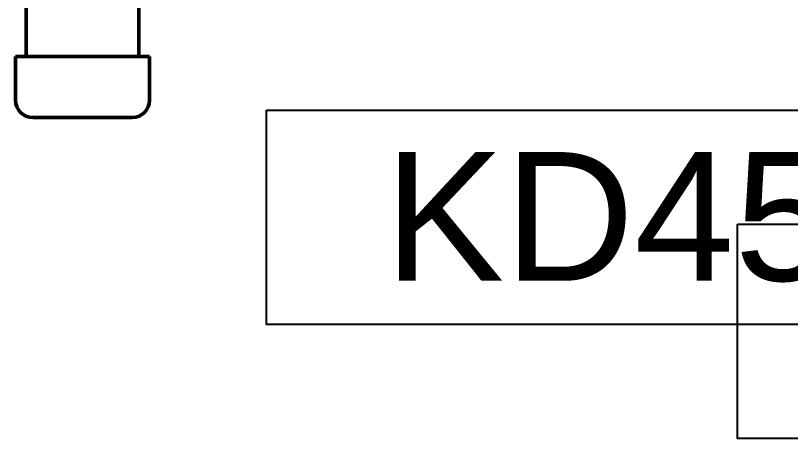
# Model space of a CAD drawing. Extents: x -3873 to 164127, y 7129 to 96529.
# Drawn here: x 46576 to 47478, y 63741 to 64234 of the extents above; entities that cross this region are included whole.
import ezdxf
from ezdxf.enums import TextEntityAlignment as Align

# ---------------------------------------------------------------- set-up
doc = ezdxf.new("R2010")
doc.units = 0
doc.layers.add('KROMEKA', color=1, linetype='CONTINUOUS')
doc.layers.add('MC_1_2_025', color=2, linetype='CONTINUOUS')
doc.layers.add('LAYOUT Kromeka', color=1, linetype='CONTINUOUS', lineweight=5)
doc.layers.add('Visible (ISO)', color=7, linetype='CONTINUOUS', lineweight=50)
doc.styles.add('015_100', font='arial.ttf', dxfattribs={"height": 150})

# ---------------------------------------------------------------- blocks, each defined once
blk = doc.blocks.new('KD45-Shackle washer')
at = {"layer": 'Visible (ISO)', "color": 0}
for p, q in [((6651.24, 5705), (6651.24, 5654)), ((6807.24, 5705), (6807.24, 5654)), ((6784.39, 5654), (6651.24, 5654)), ((6663.74, 5654), (6663.74, 5492)), ((6807.24, 5654), (6784.39, 5654)), ((6794.74, 5654), (6794.74, 5593))]:
    blk.add_line(p, q, dxfattribs=at)
for centre, start, end in [((6671.24, 5705), 90, 180), ((6787.24, 5705), 0, 90)]:
    blk.add_arc(centre, 20, start, end, dxfattribs=at)
for points, weights in [([(6770.25, 5725), (6733.67, 5725), (6671.24, 5725), (6671.24, 5725)], [1, 0.528595479209, 0.390524291751, 0.585786437627]), ([(6787.24, 5725), (6787.24, 5725), (6780.2, 5725), (6770.25, 5725)], [0.58578643763, 0.666666666671, 0.804737854127, 1])]:
    blk.add_rational_spline(points, weights, degree=3, dxfattribs=at)
blk = doc.blocks.new('_KROMEKA_POSNR')
at = {"layer": 'KROMEKA', "linetype": 'Continuous'}
blk.add_lwpolyline([(-3.9916, -1.25), (3.9123, -1.25), (3.9123, 1.25), (-3.9916, 1.25)], close=True, dxfattribs=at)
at = {"layer": 'KROMEKA', "linetype": 'Continuous', "style": '015_100'}
blk.add_attdef('POSNR', text='', height=1.5, dxfattribs=at).set_placement((0, 0), align=Align.MIDDLE)

msp = doc.modelspace()

# ---------------------------------------------------------------- block references
at = {"layer": 'LAYOUT Kromeka', "ltscale": 20, "rotation": 180}
msp.add_blockref('KD45-Shackle washer', (53382.81, 69840.4), dxfattribs=at)
at = {"layer": 'MC_1_2_025', "color": 6, "ltscale": 20}
ref = msp.add_blockref('_KROMEKA_POSNR', (47266.86, 63998.91), dxfattribs=dict(at, xscale=-100, yscale=100, zscale=100, rotation=180))
ref.add_attrib('POSNR', 'KD45', dxfattribs={"layer": 'KROMEKA', "linetype": 'Continuous', "height": 150, "style": '015_100'}).set_placement((47266.86, 63998.91), align=Align.MIDDLE)
ref = msp.add_blockref('_KROMEKA_POSNR', (47815.2, 63866.08), dxfattribs=dict(at, xscale=-100, yscale=100, zscale=100, rotation=180))
ref.add_attrib('POSNR', 'KD11', dxfattribs={"layer": 'KROMEKA', "linetype": 'Continuous', "height": 150, "style": '015_100'}).set_placement((47815.2, 63866.08), align=Align.MIDDLE)

doc.saveas('drawing.dxf')
